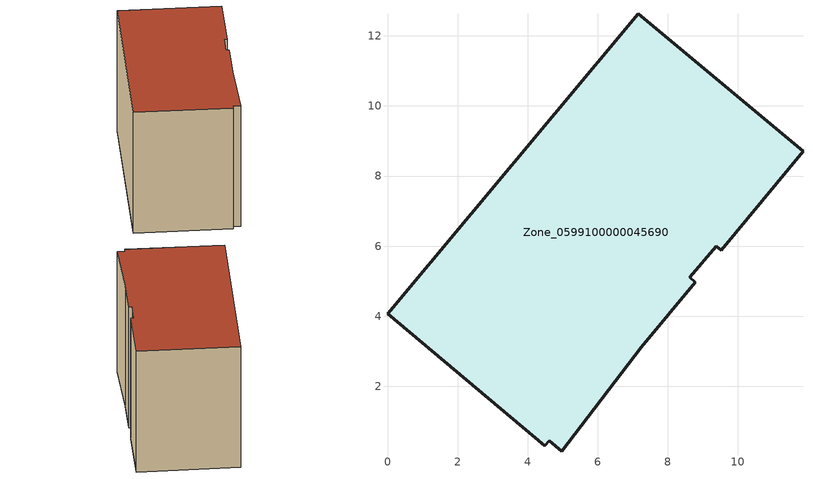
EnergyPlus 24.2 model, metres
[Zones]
Zone_0599100000045690
 floor ground (C_G): 11.86,8.71 9.52,5.88 9.38,6 8.62,5.11 8.78,4.97 7.25,3.12 4.97,0.15 4.61,0.45 4.49,0.31 0,4.07 7.16,12.63 z0
 wall outside (C_F): 9.52,5.88 11.86,8.71 7.16,12.63 0,4.07 4.49,0.31 4.61,0.45 4.97,0.15 7.25,3.12 8.78,4.97 8.62,5.11 9.38,6 9.52,5.88 z0:8.3
 roof outside (C_R): 4.61,0.45 4.97,0.15 7.25,3.12 8.78,4.97 8.62,5.11 9.38,6 9.52,5.88 11.86,8.71 7.16,12.63 0,4.07 4.49,0.31 z8.3
[BUILDING]
Pand.0599100000045690: North Axis=0; Terrain=City; Loads Convergence Tolerance Value=0.04; Temperature Convergence Tolerance Value=0.4; Solar Distribution=FullExterior; Maximum Number of Warmup Days=25; Minimum Number of Warmup Days=1
[Site:Location]
Rotterdam.The.Hague.AP_ZH_NLD Design_Conditions: Latitude=51.96; Longitude=4.45; Time Zone=1; Elevation=-4.5
[SITE:GROUNDTEMPERATURE:BUILDINGSURFACE]
18, 18, 18, 18, 18, 18, 18, 18, 18, 18, 18, 18
[MATERIAL] Thermal Absorptance=0.9; Solar Absorptance=0.7; Visible Absorptance=0.7
Name | Roughness | Thickness | Conductivity | Density | Specific Heat
G.TC.1946-1964 | MediumSmooth | 0.15 | 1 | 540 | 1210
F.TC.1946-1964 | Rough | 0.3 | 0.857143 | 1920 | 840
R.TC.1946-1964 | MediumRough | 0.2 | 0.235294 | 1500 | 1000
[CONSTRUCTION]
C_G: G.TC.1946-1964
C_F: F.TC.1946-1964
C_R: R.TC.1946-1964
[ZONE]
Zone_0599100000045690: Type=1; Multiplier=1; Ceiling Height=Autocalculate; Volume=Autocalculate; Floor Area=autocalculate; Part of Total Floor Area=Yes
[ZONEINFILTRATION:DESIGNFLOWRATE]
Infil_Zone_0599100000045690: Zone or ZoneList or Space or SpaceList=Zone_0599100000045690; Schedule=AlwaysOn; Design Flow Rate Calculation Method=Flow/Area; Flow Rate per Floor Area=0.003; Constant Term Coefficient=1; Temperature Term Coefficient=0; Velocity Term Coefficient=0; Velocity Squared Term Coefficient=0
[HVACTEMPLATE:ZONE:IDEALLOADSAIRSYSTEM]
Zone_0599100000045690: Maximum Heating Supply Air Temperature=50; Minimum Cooling Supply Air Temperature=13; Maximum Heating Supply Air Humidity Ratio=0.0156; Minimum Cooling Supply Air Humidity Ratio=0.0077; Heating Limit=NoLimit; Cooling Limit=NoLimit; Dehumidification Control Type=ConstantSensibleHeatRatio; Cooling Sensible Heat Ratio=0.7; Dehumidification Setpoint=60; Humidification Control Type=None; Humidification Setpoint=30; Outdoor Air Method=None; Outdoor Air Flow Rate per Person=0.00944; Outdoor Air Flow Rate per Zone Floor Area=0; Outdoor Air Flow Rate per Zone=0; Demand Controlled Ventilation Type=None; Outdoor Air Economizer Type=NoEconomizer; Heat Recovery Type=None; Sensible Heat Recovery Effectiveness=0.7; Latent Heat Recovery Effectiveness=0.65
[ZONECONTROL:THERMOSTAT]
ThermostatControl_Zone_0599100000045690: Zone or ZoneList=Zone_0599100000045690; Control Type Schedule=DualSetpointControlType; Control 1=Thermostat_Zone_0599100000045690; Temperature Difference Between Cutout And Setpoint=0
[THERMOSTATSETPOINT:DUALSETPOINT]
Thermostat_Zone_0599100000045690: Heating Setpoint Temperature Schedule=HeatingSetpoint_Zone_0599100000045690; Cooling Setpoint Temperature Schedule=CoolingSetpoint_Zone_0599100000045690
[SCHEDULE:COMPACT]
HeatingSetpoint_Zone_0599100000045690: Through: 12/31, For: AllDays, Until: 24:00, 21
CoolingSetpoint_Zone_0599100000045690: Through: 12/31, For: AllDays, Until: 24:00, 24
DualSetpointControlType: Through: 12/31, For: AllDays, Until: 24:00, 4
AlwaysOn: Through: 12/31, For: AllDays, Until: 24:00, 1
